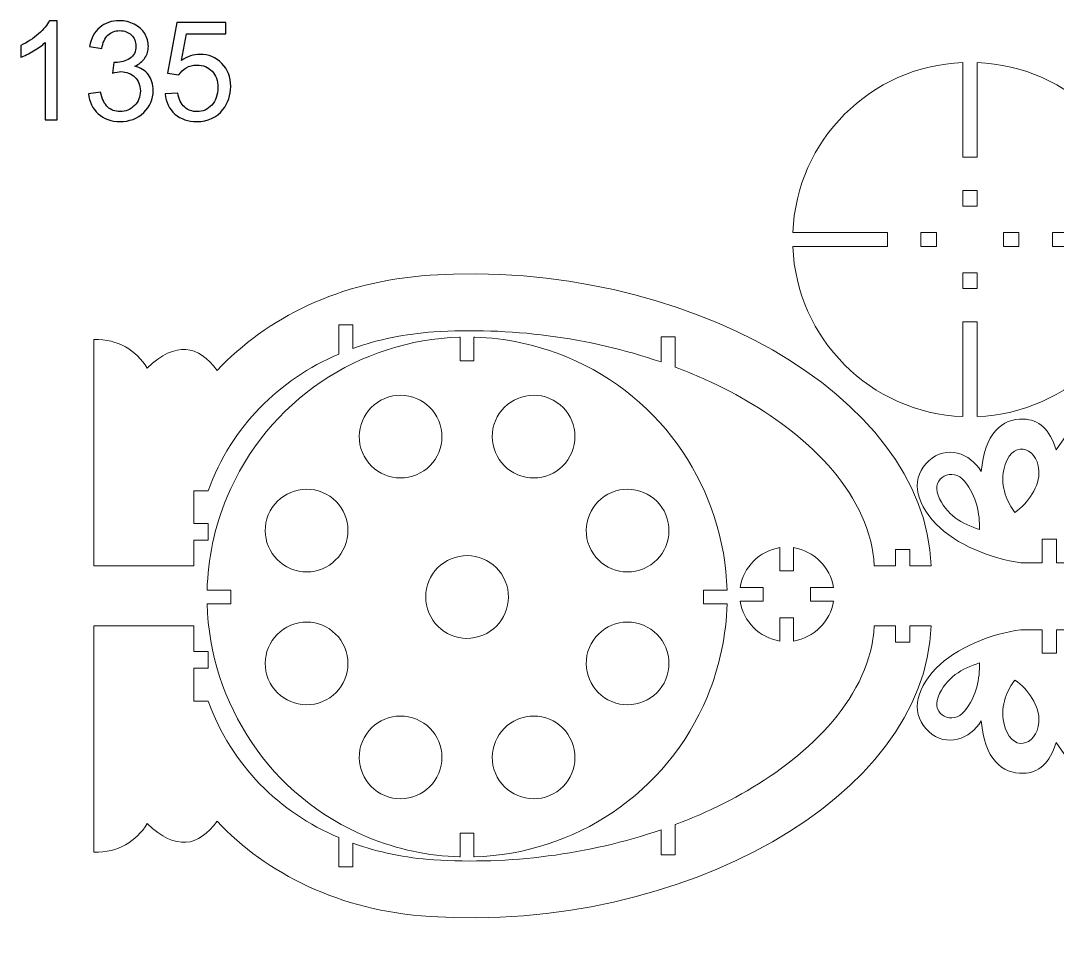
# Model space of a CAD drawing. Header units: centimetres. Extents: x -157 to -41, y -54 to 49.
# Drawn here: x -137.1 to -93.25, y -54.07 to -15.15 of the extents above; entities that cross this region are included whole.
import ezdxf

# ---------------------------------------------------------------- set-up
doc = ezdxf.new("R2010")
doc.units = ezdxf.units.CM
doc.header["$MEASUREMENT"] = 0
doc.layers.add('layer 1', color=7, linetype='Continuous')

msp = doc.modelspace()

# ---------------------------------------------------------------- linework, layer by layer
at = {"layer": 'layer 1', "color": 250}
for points, knots in [([(-135.5549, -19.34749), (-135.5549, -19.34749), (-136.06891, -19.34749), (-136.06891, -19.34749), (-136.06891, -19.34749), (-136.06891, -19.34749), (-136.06891, -16.07455), (-136.06891, -16.07455), (-136.06891, -16.07455), (-136.19254, -16.19332), (-136.35512, -16.31111), (-136.55566, -16.42891), (-136.55566, -16.42891), (-136.75621, -16.5467), (-136.93728, -16.63529), (-137.09694, -16.6937), (-137.09694, -16.6937), (-137.09694, -16.6937), (-137.09694, -16.19721), (-137.09694, -16.19721), (-137.09694, -16.19721), (-136.80975, -16.06287), (-136.55858, -15.89932), (-136.34344, -15.70656), (-136.34344, -15.70656), (-136.12829, -15.51478), (-135.97545, -15.32884), (-135.88589, -15.14777), (-135.88589, -15.14777), (-135.88589, -15.14777), (-135.5549, -15.14777), (-135.5549, -15.14777), (-135.5549, -15.14777), (-135.5549, -15.14777), (-135.5549, -19.34749), (-135.5549, -19.34749)], [0, 0, 0, 0, 0.1, 0.1, 0.1, 0.1, 0.2, 0.2, 0.2, 0.2, 0.3, 0.3, 0.3, 0.3, 0.4, 0.4, 0.4, 0.4, 0.5, 0.5, 0.5, 0.5, 0.6, 0.6, 0.6, 0.6, 0.7, 0.7, 0.7, 0.7, 0.8, 0.8, 0.8, 0.8, 1, 1, 1, 1]), ([(-134.23385, -18.23769), (-134.23385, -18.23769), (-133.71983, -18.1676), (-133.71983, -18.1676), (-133.71983, -18.1676), (-133.66045, -18.45965), (-133.56115, -18.66993), (-133.41999, -18.79843), (-133.41999, -18.79843), (-133.27883, -18.92693), (-133.10555, -18.99119), (-132.90014, -18.99119), (-132.90014, -18.99119), (-132.65676, -18.99119), (-132.45135, -18.90746), (-132.28585, -18.74002), (-132.28585, -18.74002), (-132.12036, -18.57258), (-132.03761, -18.36522), (-132.03761, -18.11795), (-132.03761, -18.11795), (-132.03761, -17.88236), (-132.11451, -17.68766), (-132.2693, -17.53384), (-132.2693, -17.53384), (-132.42312, -17.381), (-132.61879, -17.30409), (-132.8573, -17.30409), (-132.8573, -17.30409), (-132.95465, -17.30409), (-133.07537, -17.32356), (-133.22042, -17.36153), (-133.22042, -17.36153), (-133.22042, -17.36153), (-133.16298, -16.91177), (-133.16298, -16.91177), (-133.16298, -16.91177), (-133.12891, -16.91566), (-133.10068, -16.91761), (-133.08024, -16.91761), (-133.08024, -16.91761), (-132.86022, -16.91761), (-132.66357, -16.86017), (-132.48737, -16.74627), (-132.48737, -16.74627), (-132.31214, -16.63237), (-132.22452, -16.45714), (-132.22452, -16.22058), (-132.22452, -16.22058), (-132.22452, -16.03269), (-132.28877, -15.87693), (-132.4163, -15.75329), (-132.4163, -15.75329), (-132.54383, -15.62966), (-132.70836, -15.56832), (-132.90987, -15.56832), (-132.90987, -15.56832), (-133.11041, -15.56832), (-133.27689, -15.6316), (-133.41026, -15.75816), (-133.41026, -15.75816), (-133.54363, -15.88471), (-133.6293, -16.07455), (-133.66726, -16.32766), (-133.66726, -16.32766), (-133.66726, -16.32766), (-134.18128, -16.2342), (-134.18128, -16.2342), (-134.18128, -16.2342), (-134.118, -15.88958), (-133.97587, -15.62187), (-133.75293, -15.43203), (-133.75293, -15.43203), (-133.53097, -15.2422), (-133.25352, -15.14777), (-132.92253, -15.14777), (-132.92253, -15.14777), (-132.69473, -15.14777), (-132.48445, -15.19644), (-132.29267, -15.29477), (-132.29267, -15.29477), (-132.09991, -15.39212), (-131.95291, -15.52549), (-131.85167, -15.69391), (-131.85167, -15.69391), (-131.74945, -15.8633), (-131.69883, -16.04242), (-131.69883, -16.23226), (-131.69883, -16.23226), (-131.69883, -16.41236), (-131.7475, -16.57591), (-131.84388, -16.72388), (-131.84388, -16.72388), (-131.94123, -16.87185), (-132.08531, -16.98965), (-132.27514, -17.07726), (-132.27514, -17.07726), (-132.02787, -17.13373), (-131.83609, -17.2525), (-131.69883, -17.4326), (-131.69883, -17.4326), (-131.56253, -17.61172), (-131.49439, -17.83758), (-131.49439, -18.10724), (-131.49439, -18.10724), (-131.49439, -18.4723), (-131.62776, -18.78285), (-131.89353, -19.03694), (-131.89353, -19.03694), (-132.16027, -19.29103), (-132.4971, -19.41758), (-132.90403, -19.41758), (-132.90403, -19.41758), (-133.27104, -19.41758), (-133.57575, -19.30758), (-133.81816, -19.08854), (-133.81816, -19.08854), (-134.06153, -18.8695), (-134.19977, -18.58621), (-134.23385, -18.23769)], [0, 0, 0, 0, 0.03225806, 0.03225806, 0.03225806, 0.03225806, 0.06451613, 0.06451613, 0.06451613, 0.06451613, 0.09677419, 0.09677419, 0.09677419, 0.09677419, 0.12903226, 0.12903226, 0.12903226, 0.12903226, 0.16129032, 0.16129032, 0.16129032, 0.16129032, 0.19354839, 0.19354839, 0.19354839, 0.19354839, 0.22580645, 0.22580645, 0.22580645, 0.22580645, 0.25806452, 0.25806452, 0.25806452, 0.25806452, 0.29032258, 0.29032258, 0.29032258, 0.29032258, 0.32258065, 0.32258065, 0.32258065, 0.32258065, 0.35483871, 0.35483871, 0.35483871, 0.35483871, 0.38709677, 0.38709677, 0.38709677, 0.38709677, 0.41935484, 0.41935484, 0.41935484, 0.41935484, 0.4516129, 0.4516129, 0.4516129, 0.4516129, 0.48387097, 0.48387097, 0.48387097, 0.48387097, 0.51612903, 0.51612903, 0.51612903, 0.51612903, 0.5483871, 0.5483871, 0.5483871, 0.5483871, 0.58064516, 0.58064516, 0.58064516, 0.58064516, 0.61290323, 0.61290323, 0.61290323, 0.61290323, 0.64516129, 0.64516129, 0.64516129, 0.64516129, 0.67741935, 0.67741935, 0.67741935, 0.67741935, 0.70967742, 0.70967742, 0.70967742, 0.70967742, 0.74193548, 0.74193548, 0.74193548, 0.74193548, 0.77419355, 0.77419355, 0.77419355, 0.77419355, 0.80645161, 0.80645161, 0.80645161, 0.80645161, 0.83870968, 0.83870968, 0.83870968, 0.83870968, 0.87096774, 0.87096774, 0.87096774, 0.87096774, 0.90322581, 0.90322581, 0.90322581, 0.90322581, 0.93548387, 0.93548387, 0.93548387, 0.93548387, 1, 1, 1, 1]), ([(-130.98525, -18.24937), (-130.98525, -18.24937), (-130.44787, -18.20848), (-130.44787, -18.20848), (-130.44787, -18.20848), (-130.40795, -18.47036), (-130.31547, -18.66701), (-130.17139, -18.7994), (-130.17139, -18.7994), (-130.02731, -18.93083), (-129.85111, -18.99703), (-129.64375, -18.99703), (-129.64375, -18.99703), (-129.39356, -18.99703), (-129.18425, -18.90357), (-129.01389, -18.71763), (-129.01389, -18.71763), (-128.8445, -18.53072), (-128.7598, -18.28344), (-128.7598, -17.97581), (-128.7598, -17.97581), (-128.7598, -17.68279), (-128.8406, -17.45207), (-129.00318, -17.28268), (-129.00318, -17.28268), (-129.16576, -17.11328), (-129.3809, -17.02859), (-129.64862, -17.02859), (-129.64862, -17.02859), (-129.81509, -17.02859), (-129.96403, -17.06656), (-130.09643, -17.14249), (-130.09643, -17.14249), (-130.22785, -17.21842), (-130.33105, -17.31675), (-130.40698, -17.43746), (-130.40698, -17.43746), (-130.40698, -17.43746), (-130.89179, -17.36737), (-130.89179, -17.36737), (-130.89179, -17.36737), (-130.89179, -17.36737), (-130.48876, -15.21786), (-130.48876, -15.21786), (-130.48876, -15.21786), (-130.48876, -15.21786), (-128.41518, -15.21786), (-128.41518, -15.21786), (-128.41518, -15.21786), (-128.41518, -15.21786), (-128.41518, -15.70851), (-128.41518, -15.70851), (-128.41518, -15.70851), (-128.41518, -15.70851), (-130.07891, -15.70851), (-130.07891, -15.70851), (-130.07891, -15.70851), (-130.07891, -15.70851), (-130.30184, -16.83681), (-130.30184, -16.83681), (-130.30184, -16.83681), (-130.05165, -16.6606), (-129.7888, -16.57299), (-129.51427, -16.57299), (-129.51427, -16.57299), (-129.15018, -16.57299), (-128.84255, -16.69954), (-128.59236, -16.95266), (-128.59236, -16.95266), (-128.34217, -17.20577), (-128.21658, -17.53092), (-128.21658, -17.92811), (-128.21658, -17.92811), (-128.21658, -18.30681), (-128.32659, -18.63391), (-128.5466, -18.90941), (-128.5466, -18.90941), (-128.81432, -19.24819), (-129.18036, -19.41758), (-129.64375, -19.41758), (-129.64375, -19.41758), (-130.02342, -19.41758), (-130.33299, -19.3105), (-130.57345, -19.0973), (-130.57345, -19.0973), (-130.81391, -18.8841), (-130.95117, -18.60178), (-130.98525, -18.24937)], [0, 0, 0, 0, 0.04347826, 0.04347826, 0.04347826, 0.04347826, 0.08695652, 0.08695652, 0.08695652, 0.08695652, 0.13043478, 0.13043478, 0.13043478, 0.13043478, 0.17391304, 0.17391304, 0.17391304, 0.17391304, 0.2173913, 0.2173913, 0.2173913, 0.2173913, 0.26086957, 0.26086957, 0.26086957, 0.26086957, 0.30434783, 0.30434783, 0.30434783, 0.30434783, 0.34782609, 0.34782609, 0.34782609, 0.34782609, 0.39130435, 0.39130435, 0.39130435, 0.39130435, 0.43478261, 0.43478261, 0.43478261, 0.43478261, 0.47826087, 0.47826087, 0.47826087, 0.47826087, 0.52173913, 0.52173913, 0.52173913, 0.52173913, 0.56521739, 0.56521739, 0.56521739, 0.56521739, 0.60869565, 0.60869565, 0.60869565, 0.60869565, 0.65217391, 0.65217391, 0.65217391, 0.65217391, 0.69565217, 0.69565217, 0.69565217, 0.69565217, 0.73913043, 0.73913043, 0.73913043, 0.73913043, 0.7826087, 0.7826087, 0.7826087, 0.7826087, 0.82608696, 0.82608696, 0.82608696, 0.82608696, 0.86956522, 0.86956522, 0.86956522, 0.86956522, 0.91304348, 0.91304348, 0.91304348, 0.91304348, 1, 1, 1, 1])]:
    msp.add_open_spline(points, degree=3, knots=knots, dxfattribs=at)
at = {"layer": 'layer 1', "color": 250, "lineweight": 9}
for points, knots in [([(-89.44997, -24.71107), (-89.60367, -28.61384), (-92.74073, -31.75089), (-96.64352, -31.90456), (-96.64352, -31.90456), (-96.64352, -31.90456), (-96.64352, -27.89589), (-96.64352, -27.89589), (-96.64352, -27.89589), (-96.64352, -27.89589), (-97.24352, -27.89589), (-97.24352, -27.89589), (-97.24352, -27.89589), (-97.24352, -27.89589), (-97.24352, -31.90456), (-97.24352, -31.90456), (-97.24352, -31.90456), (-101.1463, -31.75086), (-104.28336, -28.61383), (-104.43705, -24.71107), (-104.43705, -24.71107), (-104.43705, -24.71107), (-100.42834, -24.71107), (-100.42834, -24.71107), (-100.42834, -24.71107), (-100.42834, -24.71107), (-100.42834, -24.11107), (-100.42834, -24.11107), (-100.42834, -24.11107), (-100.42834, -24.11107), (-104.43705, -24.11107), (-104.43705, -24.11107), (-104.43705, -24.11107), (-104.28336, -20.20833), (-101.1463, -17.07128), (-97.24352, -16.91758), (-97.24352, -16.91758), (-97.24352, -16.91758), (-97.24352, -20.92625), (-97.24352, -20.92625), (-97.24352, -20.92625), (-97.24352, -20.92625), (-96.64352, -20.92625), (-96.64352, -20.92625), (-96.64352, -20.92625), (-96.64352, -20.92625), (-96.64352, -16.91758), (-96.64352, -16.91758), (-96.64352, -16.91758), (-92.74073, -17.07125), (-89.60366, -20.20832), (-89.44997, -24.11107), (-89.44997, -24.11107), (-89.44997, -24.11107), (-93.4587, -24.11107), (-93.4587, -24.11107), (-93.4587, -24.11107), (-93.4587, -24.11107), (-93.4587, -24.71107), (-93.4587, -24.71107), (-93.4587, -24.71107), (-93.4587, -24.71107), (-89.44997, -24.71107), (-89.44997, -24.71107)], [0, 0, 0, 0, 0.05882353, 0.05882353, 0.05882353, 0.05882353, 0.11764706, 0.11764706, 0.11764706, 0.11764706, 0.17647059, 0.17647059, 0.17647059, 0.17647059, 0.23529412, 0.23529412, 0.23529412, 0.23529412, 0.29411765, 0.29411765, 0.29411765, 0.29411765, 0.35294118, 0.35294118, 0.35294118, 0.35294118, 0.41176471, 0.41176471, 0.41176471, 0.41176471, 0.47058824, 0.47058824, 0.47058824, 0.47058824, 0.52941176, 0.52941176, 0.52941176, 0.52941176, 0.58823529, 0.58823529, 0.58823529, 0.58823529, 0.64705882, 0.64705882, 0.64705882, 0.64705882, 0.70588235, 0.70588235, 0.70588235, 0.70588235, 0.76470588, 0.76470588, 0.76470588, 0.76470588, 0.82352941, 0.82352941, 0.82352941, 0.82352941, 0.88235294, 0.88235294, 0.88235294, 0.88235294, 1, 1, 1, 1]), ([(-97.24352, -22.99852), (-97.24352, -22.99852), (-97.24352, -22.33852), (-97.24352, -22.33852), (-97.24352, -22.33852), (-97.24352, -22.33852), (-96.6435, -22.33852), (-96.6435, -22.33852), (-96.6435, -22.33852), (-96.6435, -22.33852), (-96.6435, -22.99852), (-96.6435, -22.99852), (-96.6435, -22.99852), (-96.6435, -22.99852), (-97.24352, -22.99852), (-97.24352, -22.99852)], [0, 0, 0, 0, 0.2, 0.2, 0.2, 0.2, 0.4, 0.4, 0.4, 0.4, 0.6, 0.6, 0.6, 0.6, 1, 1, 1, 1]), ([(-98.35598, -24.711), (-98.35598, -24.711), (-99.01598, -24.711), (-99.01598, -24.711), (-99.01598, -24.711), (-99.01598, -24.711), (-99.01598, -24.11098), (-99.01598, -24.11098), (-99.01598, -24.11098), (-99.01598, -24.11098), (-98.35598, -24.11098), (-98.35598, -24.11098), (-98.35598, -24.11098), (-98.35598, -24.11098), (-98.35598, -24.711), (-98.35598, -24.711)], [0, 0, 0, 0, 0.2, 0.2, 0.2, 0.2, 0.4, 0.4, 0.4, 0.4, 0.6, 0.6, 0.6, 0.6, 1, 1, 1, 1]), ([(-94.87103, -24.711), (-94.87103, -24.711), (-95.53103, -24.711), (-95.53103, -24.711), (-95.53103, -24.711), (-95.53103, -24.711), (-95.53103, -24.11098), (-95.53103, -24.11098), (-95.53103, -24.11098), (-95.53103, -24.11098), (-94.87103, -24.11098), (-94.87103, -24.11098), (-94.87103, -24.11098), (-94.87103, -24.11098), (-94.87103, -24.711), (-94.87103, -24.711)], [0, 0, 0, 0, 0.2, 0.2, 0.2, 0.2, 0.4, 0.4, 0.4, 0.4, 0.6, 0.6, 0.6, 0.6, 1, 1, 1, 1]), ([(-63.59931, -38.08883), (-63.59931, -38.08883), (-63.59931, -38.08909), (-63.59931, -38.08909), (-63.59931, -38.08909), (-63.59931, -38.08909), (-61.1941, -38.08909), (-61.1941, -38.08909), (-61.1941, -38.08909), (-61.1941, -38.08909), (-61.1941, -38.08888), (-61.1941, -38.08888), (-61.1941, -38.08888), (-61.1941, -38.08888), (-59.3668, -38.08935), (-59.3668, -38.08935), (-59.3668, -38.08935), (-59.3668, -38.08935), (-59.3668, -28.20317), (-59.3668, -28.20317), (-59.3668, -28.20317), (-60.42416, -28.19063), (-61.13494, -28.6546), (-61.63075, -29.41412), (-61.63075, -29.41412), (-62.83729, -28.25605), (-63.79376, -28.43151), (-64.57915, -29.51942), (-64.57915, -29.51942), (-64.57915, -29.51942), (-64.57902, -29.51996), (-64.57902, -29.51996), (-64.57902, -29.51996), (-66.69243, -27.28217), (-69.73607, -25.73513), (-73.58877, -25.48394), (-73.58877, -25.48394), (-81.89719, -24.94225), (-90.02471, -28.32872), (-93.2913, -33.31369), (-93.2913, -33.31369), (-93.58586, -32.43887), (-94.01644, -32.02889), (-94.68873, -32.00891), (-94.68873, -32.00891), (-95.57792, -31.98248), (-96.34249, -32.61429), (-96.46533, -34.23295), (-96.46533, -34.23295), (-96.92154, -33.44991), (-97.959, -33.09353), (-98.68937, -33.77235), (-98.68937, -33.77235), (-99.42688, -34.45782), (-99.3138, -35.47856), (-98.37353, -36.45699), (-98.37353, -36.45699), (-97.53839, -37.32604), (-96.049, -37.91397), (-94.79402, -38.08883), (-94.79402, -38.08883), (-94.79402, -38.08883), (-94.79401, -38.08909), (-94.79401, -38.08909), (-94.79401, -38.08909), (-94.79401, -38.08909), (-93.88486, -38.08909), (-93.88486, -38.08909), (-93.88486, -38.08909), (-93.88486, -38.08909), (-93.88486, -37.08883), (-93.88486, -37.08883), (-93.88486, -37.08883), (-93.88486, -37.08883), (-93.28486, -37.08883), (-93.28486, -37.08883), (-93.28486, -37.08883), (-93.28486, -37.08883), (-93.28486, -38.08909), (-93.28486, -38.08909), (-93.28486, -38.08909), (-93.28486, -38.08909), (-92.38878, -38.08909), (-92.38878, -38.08909), (-92.38878, -38.08909), (-91.14427, -37.42245), (-89.94126, -37.25335), (-89.88477, -37.24324), (-89.88477, -37.24324), (-90.34639, -36.89776), (-90.80931, -36.57056), (-91.27973, -36.34836), (-91.27973, -36.34836), (-91.19431, -35.77332), (-90.98826, -35.18618), (-90.70069, -34.58492), (-90.70069, -34.58492), (-91.57527, -34.88007), (-90.51628, -34.54329), (-91.40712, -34.82497), (-91.40712, -34.82497), (-90.22224, -32.90097), (-88.15716, -31.39206), (-86.27927, -30.408), (-86.27927, -30.408), (-85.53546, -30.01822), (-84.76014, -29.67326), (-83.9624, -29.3725), (-83.9624, -29.3725), (-83.9624, -29.3725), (-83.9624, -28.0891), (-83.9624, -28.0891), (-83.9624, -28.0891), (-83.9624, -28.0891), (-83.8624, -28.0891), (-83.8624, -28.0891), (-83.8624, -28.0891), (-83.8624, -28.0891), (-83.4624, -28.0891), (-83.4624, -28.0891), (-83.4624, -28.0891), (-83.4624, -28.0891), (-83.3624, -28.0891), (-83.3624, -28.0891), (-83.3624, -28.0891), (-83.3624, -28.0891), (-83.3624, -29.1562), (-83.3624, -29.1562), (-83.3624, -29.1562), (-80.2881, -28.09637), (-76.91998, -27.67707), (-73.74526, -27.88405), (-73.74526, -27.88405), (-72.58279, -27.95984), (-71.46691, -28.18428), (-70.42695, -28.54995), (-70.42695, -28.54995), (-70.42695, -28.54995), (-70.42695, -27.5891), (-70.42695, -27.5891), (-70.42695, -27.5891), (-70.42695, -27.5891), (-70.32695, -27.5891), (-70.32695, -27.5891), (-70.32695, -27.5891), (-70.32695, -27.5891), (-69.92695, -27.5891), (-69.92695, -27.5891), (-69.92695, -27.5891), (-69.92695, -27.5891), (-69.82695, -27.5891), (-69.82695, -27.5891), (-69.82695, -27.5891), (-69.82695, -27.5891), (-69.82695, -28.78023), (-69.82695, -28.78023), (-69.82695, -28.78023), (-67.25856, -29.85075), (-65.22006, -31.82928), (-64.19931, -34.60434), (-64.19931, -34.60434), (-64.19931, -34.60434), (-64.19931, -34.60401), (-64.19931, -34.60401), (-64.19931, -34.60401), (-64.19931, -34.60401), (-63.59931, -34.60401), (-63.59931, -34.60401), (-63.59931, -34.60401), (-63.59931, -34.60401), (-63.59931, -35.99643), (-63.59931, -35.99643), (-63.59931, -35.99643), (-63.59931, -35.99643), (-64.19932, -35.99643), (-64.19932, -35.99643), (-64.19932, -35.99643), (-64.19932, -35.99643), (-64.19932, -36.69643), (-64.19932, -36.69643), (-64.19932, -36.69643), (-64.19932, -36.69643), (-63.59931, -36.69643), (-63.59931, -36.69643), (-63.59931, -36.69643), (-63.59931, -36.69643), (-63.59931, -38.08883), (-63.59931, -38.08883)], [0, 0, 0, 0, 0.02083333, 0.02083333, 0.02083333, 0.02083333, 0.04166667, 0.04166667, 0.04166667, 0.04166667, 0.0625, 0.0625, 0.0625, 0.0625, 0.08333333, 0.08333333, 0.08333333, 0.08333333, 0.10416667, 0.10416667, 0.10416667, 0.10416667, 0.125, 0.125, 0.125, 0.125, 0.14583333, 0.14583333, 0.14583333, 0.14583333, 0.16666667, 0.16666667, 0.16666667, 0.16666667, 0.1875, 0.1875, 0.1875, 0.1875, 0.20833333, 0.20833333, 0.20833333, 0.20833333, 0.22916667, 0.22916667, 0.22916667, 0.22916667, 0.25, 0.25, 0.25, 0.25, 0.27083333, 0.27083333, 0.27083333, 0.27083333, 0.29166667, 0.29166667, 0.29166667, 0.29166667, 0.3125, 0.3125, 0.3125, 0.3125, 0.33333333, 0.33333333, 0.33333333, 0.33333333, 0.35416667, 0.35416667, 0.35416667, 0.35416667, 0.375, 0.375, 0.375, 0.375, 0.39583333, 0.39583333, 0.39583333, 0.39583333, 0.41666667, 0.41666667, 0.41666667, 0.41666667, 0.4375, 0.4375, 0.4375, 0.4375, 0.45833333, 0.45833333, 0.45833333, 0.45833333, 0.47916667, 0.47916667, 0.47916667, 0.47916667, 0.5, 0.5, 0.5, 0.5, 0.52083333, 0.52083333, 0.52083333, 0.52083333, 0.54166667, 0.54166667, 0.54166667, 0.54166667, 0.5625, 0.5625, 0.5625, 0.5625, 0.58333333, 0.58333333, 0.58333333, 0.58333333, 0.60416667, 0.60416667, 0.60416667, 0.60416667, 0.625, 0.625, 0.625, 0.625, 0.64583333, 0.64583333, 0.64583333, 0.64583333, 0.66666667, 0.66666667, 0.66666667, 0.66666667, 0.6875, 0.6875, 0.6875, 0.6875, 0.70833333, 0.70833333, 0.70833333, 0.70833333, 0.72916667, 0.72916667, 0.72916667, 0.72916667, 0.75, 0.75, 0.75, 0.75, 0.77083333, 0.77083333, 0.77083333, 0.77083333, 0.79166667, 0.79166667, 0.79166667, 0.79166667, 0.8125, 0.8125, 0.8125, 0.8125, 0.83333333, 0.83333333, 0.83333333, 0.83333333, 0.85416667, 0.85416667, 0.85416667, 0.85416667, 0.875, 0.875, 0.875, 0.875, 0.89583333, 0.89583333, 0.89583333, 0.89583333, 0.91666667, 0.91666667, 0.91666667, 0.91666667, 0.9375, 0.9375, 0.9375, 0.9375, 0.95833333, 0.95833333, 0.95833333, 0.95833333, 1, 1, 1, 1]), ([(-134.00628, -38.22513), (-134.00628, -38.22513), (-134.00628, -28.63934), (-134.00628, -28.63934), (-134.00628, -28.63934), (-132.94892, -28.6268), (-132.23814, -29.09077), (-131.74233, -29.85029), (-131.74233, -29.85029), (-130.53579, -28.69222), (-129.57932, -28.86768), (-128.79393, -29.95559), (-128.79393, -29.95559), (-128.79393, -29.95559), (-128.79406, -29.95613), (-128.79406, -29.95613), (-128.79406, -29.95613), (-126.68065, -27.71834), (-123.63701, -26.1713), (-119.78431, -25.92011), (-119.78431, -25.92011), (-109.16738, -25.22791), (-98.84438, -30.94938), (-98.58493, -38.22513), (-98.58493, -38.22513), (-98.58493, -38.22513), (-99.48822, -38.22513), (-99.48822, -38.22513), (-99.48822, -38.22513), (-99.48822, -38.22513), (-99.48822, -37.52513), (-99.48822, -37.52513), (-99.48822, -37.52513), (-99.48822, -37.52513), (-100.08822, -37.52513), (-100.08822, -37.52513), (-100.08822, -37.52513), (-100.08822, -37.52513), (-100.08822, -38.22513), (-100.08822, -38.22513), (-100.08822, -38.22513), (-100.08822, -38.22513), (-100.99151, -38.22513), (-100.99151, -38.22513), (-100.99151, -38.22513), (-101.00464, -37.97044), (-101.03553, -37.71694), (-101.08372, -37.46612), (-101.08372, -37.46612), (-101.65807, -34.47643), (-104.54814, -32.17816), (-107.09381, -30.84417), (-107.09381, -30.84417), (-107.83762, -30.45439), (-108.61294, -30.10943), (-109.41068, -29.80867), (-109.41068, -29.80867), (-109.41068, -29.80867), (-109.41068, -28.52513), (-109.41068, -28.52513), (-109.41068, -28.52513), (-109.41068, -28.52513), (-109.51068, -28.52513), (-109.51068, -28.52513), (-109.51068, -28.52513), (-109.51068, -28.52513), (-109.91068, -28.52513), (-109.91068, -28.52513), (-109.91068, -28.52513), (-109.91068, -28.52513), (-110.01068, -28.52513), (-110.01068, -28.52513), (-110.01068, -28.52513), (-110.01068, -28.52513), (-110.01068, -29.59237), (-110.01068, -29.59237), (-110.01068, -29.59237), (-113.08498, -28.53254), (-116.4531, -28.11324), (-119.62782, -28.32022), (-119.62782, -28.32022), (-120.82764, -28.39845), (-121.97782, -28.63502), (-123.04613, -29.0218), (-123.04613, -29.0218), (-123.04613, -29.0218), (-123.04613, -28.02513), (-123.04613, -28.02513), (-123.04613, -28.02513), (-123.04613, -28.02513), (-123.44613, -28.02513), (-123.44613, -28.02513), (-123.44613, -28.02513), (-123.44613, -28.02513), (-123.64613, -28.02513), (-123.64613, -28.02513), (-123.64613, -28.02513), (-123.64613, -28.02513), (-123.64613, -29.25867), (-123.64613, -29.25867), (-123.64613, -29.25867), (-126.16745, -30.33859), (-128.16632, -32.30163), (-129.17377, -35.04067), (-129.17377, -35.04067), (-129.17377, -35.04067), (-129.17377, -35.04031), (-129.17377, -35.04031), (-129.17377, -35.04031), (-129.17377, -35.04031), (-129.77377, -35.04031), (-129.77377, -35.04031), (-129.77377, -35.04031), (-129.77377, -35.04031), (-129.77377, -36.43265), (-129.77377, -36.43265), (-129.77377, -36.43265), (-129.77377, -36.43265), (-129.17376, -36.43265), (-129.17376, -36.43265), (-129.17376, -36.43265), (-129.17376, -36.43265), (-129.17376, -37.13265), (-129.17376, -37.13265), (-129.17376, -37.13265), (-129.17376, -37.13265), (-129.77377, -37.13265), (-129.77377, -37.13265), (-129.77377, -37.13265), (-129.77377, -37.13265), (-129.77377, -38.22513), (-129.77377, -38.22513), (-129.77377, -38.22513), (-129.77377, -38.22513), (-134.00628, -38.22513), (-134.00628, -38.22513)], [0, 0, 0, 0, 0.02857143, 0.02857143, 0.02857143, 0.02857143, 0.05714286, 0.05714286, 0.05714286, 0.05714286, 0.08571429, 0.08571429, 0.08571429, 0.08571429, 0.11428571, 0.11428571, 0.11428571, 0.11428571, 0.14285714, 0.14285714, 0.14285714, 0.14285714, 0.17142857, 0.17142857, 0.17142857, 0.17142857, 0.2, 0.2, 0.2, 0.2, 0.22857143, 0.22857143, 0.22857143, 0.22857143, 0.25714286, 0.25714286, 0.25714286, 0.25714286, 0.28571429, 0.28571429, 0.28571429, 0.28571429, 0.31428571, 0.31428571, 0.31428571, 0.31428571, 0.34285714, 0.34285714, 0.34285714, 0.34285714, 0.37142857, 0.37142857, 0.37142857, 0.37142857, 0.4, 0.4, 0.4, 0.4, 0.42857143, 0.42857143, 0.42857143, 0.42857143, 0.45714286, 0.45714286, 0.45714286, 0.45714286, 0.48571429, 0.48571429, 0.48571429, 0.48571429, 0.51428571, 0.51428571, 0.51428571, 0.51428571, 0.54285714, 0.54285714, 0.54285714, 0.54285714, 0.57142857, 0.57142857, 0.57142857, 0.57142857, 0.6, 0.6, 0.6, 0.6, 0.62857143, 0.62857143, 0.62857143, 0.62857143, 0.65714286, 0.65714286, 0.65714286, 0.65714286, 0.68571429, 0.68571429, 0.68571429, 0.68571429, 0.71428571, 0.71428571, 0.71428571, 0.71428571, 0.74285714, 0.74285714, 0.74285714, 0.74285714, 0.77142857, 0.77142857, 0.77142857, 0.77142857, 0.8, 0.8, 0.8, 0.8, 0.82857143, 0.82857143, 0.82857143, 0.82857143, 0.85714286, 0.85714286, 0.85714286, 0.85714286, 0.88571429, 0.88571429, 0.88571429, 0.88571429, 0.91428571, 0.91428571, 0.91428571, 0.91428571, 0.94285714, 0.94285714, 0.94285714, 0.94285714, 1, 1, 1, 1]), ([(-97.24352, -26.48347), (-97.24352, -26.48347), (-97.24352, -25.82347), (-97.24352, -25.82347), (-97.24352, -25.82347), (-97.24352, -25.82347), (-96.6435, -25.82347), (-96.6435, -25.82347), (-96.6435, -25.82347), (-96.6435, -25.82347), (-96.6435, -26.48347), (-96.6435, -26.48347), (-96.6435, -26.48347), (-96.6435, -26.48347), (-97.24352, -26.48347), (-97.24352, -26.48347)], [0, 0, 0, 0, 0.2, 0.2, 0.2, 0.2, 0.4, 0.4, 0.4, 0.4, 0.6, 0.6, 0.6, 0.6, 1, 1, 1, 1]), ([(-108.05342, -43.74985), (-107.52464, -42.47327), (-107.25485, -41.13419), (-107.21857, -39.83033), (-107.21857, -39.83033), (-107.21857, -39.83033), (-108.2163, -39.83033), (-108.2163, -39.83033), (-108.2163, -39.83033), (-108.2163, -39.83033), (-108.2163, -39.25033), (-108.2163, -39.25033), (-108.2163, -39.25033), (-108.2163, -39.25033), (-107.21858, -39.25033), (-107.21858, -39.25033), (-107.21858, -39.25033), (-107.33976, -35.05052), (-109.87415, -31.08936), (-114.00657, -29.37766), (-114.00657, -29.37766), (-115.27777, -28.85112), (-116.59121, -28.58134), (-117.88961, -28.54326), (-117.88961, -28.54326), (-117.8962, -28.54307), (-117.91397, -28.5429), (-117.92622, -28.54271), (-117.92622, -28.54271), (-117.92622, -28.54271), (-117.92622, -29.54041), (-117.92622, -29.54041), (-117.92622, -29.54041), (-117.92622, -29.54041), (-118.50622, -29.54041), (-118.50622, -29.54041), (-118.50622, -29.54041), (-118.50622, -29.54041), (-118.50622, -28.54264), (-118.50622, -28.54264), (-118.50622, -28.54264), (-118.51651, -28.54277), (-118.53066, -28.54287), (-118.53506, -28.543), (-118.53506, -28.543), (-122.73149, -28.66752), (-126.66829, -31.20134), (-128.37876, -35.33081), (-128.37876, -35.33081), (-128.90753, -36.60738), (-129.17723, -37.94647), (-129.21361, -39.25033), (-129.21361, -39.25033), (-129.21361, -39.25033), (-128.21615, -39.25033), (-128.21615, -39.25033), (-128.21615, -39.25033), (-128.21615, -39.25033), (-128.21615, -39.26033), (-128.21615, -39.26033), (-128.21615, -39.26033), (-128.21615, -39.26033), (-128.21609, -39.26033), (-128.21609, -39.26033), (-128.21609, -39.26033), (-128.21609, -39.26033), (-128.21609, -39.82033), (-128.21609, -39.82033), (-128.21609, -39.82033), (-128.21609, -39.82033), (-128.21615, -39.82033), (-128.21615, -39.82033), (-128.21615, -39.82033), (-128.21615, -39.82033), (-128.21615, -39.83033), (-128.21615, -39.83033), (-128.21615, -39.83033), (-128.21615, -39.83033), (-129.2136, -39.83033), (-129.2136, -39.83033), (-129.2136, -39.83033), (-129.0925, -44.03016), (-126.55804, -47.9913), (-122.42561, -49.703), (-122.42561, -49.703), (-121.15192, -50.23057), (-119.83578, -50.50028), (-118.5349, -50.53762), (-118.5349, -50.53762), (-118.53054, -50.53774), (-118.51647, -50.53785), (-118.50622, -50.53797), (-118.50622, -50.53797), (-118.50622, -50.53797), (-118.50622, -49.54026), (-118.50622, -49.54026), (-118.50622, -49.54026), (-118.50622, -49.54026), (-117.92622, -49.54026), (-117.92622, -49.54026), (-117.92622, -49.54026), (-117.92622, -49.54026), (-117.92622, -50.53805), (-117.92622, -50.53805), (-117.92622, -50.53805), (-117.91646, -50.53794), (-117.90317, -50.53783), (-117.89932, -50.53772), (-117.89932, -50.53772), (-113.70206, -50.41411), (-109.7642, -47.88007), (-108.05342, -43.74985)], [0, 0, 0, 0, 0.03448276, 0.03448276, 0.03448276, 0.03448276, 0.06896552, 0.06896552, 0.06896552, 0.06896552, 0.10344828, 0.10344828, 0.10344828, 0.10344828, 0.13793103, 0.13793103, 0.13793103, 0.13793103, 0.17241379, 0.17241379, 0.17241379, 0.17241379, 0.20689655, 0.20689655, 0.20689655, 0.20689655, 0.24137931, 0.24137931, 0.24137931, 0.24137931, 0.27586207, 0.27586207, 0.27586207, 0.27586207, 0.31034483, 0.31034483, 0.31034483, 0.31034483, 0.34482759, 0.34482759, 0.34482759, 0.34482759, 0.37931034, 0.37931034, 0.37931034, 0.37931034, 0.4137931, 0.4137931, 0.4137931, 0.4137931, 0.44827586, 0.44827586, 0.44827586, 0.44827586, 0.48275862, 0.48275862, 0.48275862, 0.48275862, 0.51724138, 0.51724138, 0.51724138, 0.51724138, 0.55172414, 0.55172414, 0.55172414, 0.55172414, 0.5862069, 0.5862069, 0.5862069, 0.5862069, 0.62068966, 0.62068966, 0.62068966, 0.62068966, 0.65517241, 0.65517241, 0.65517241, 0.65517241, 0.68965517, 0.68965517, 0.68965517, 0.68965517, 0.72413793, 0.72413793, 0.72413793, 0.72413793, 0.75862069, 0.75862069, 0.75862069, 0.75862069, 0.79310345, 0.79310345, 0.79310345, 0.79310345, 0.82758621, 0.82758621, 0.82758621, 0.82758621, 0.86206897, 0.86206897, 0.86206897, 0.86206897, 0.89655172, 0.89655172, 0.89655172, 0.89655172, 0.93103448, 0.93103448, 0.93103448, 0.93103448, 1, 1, 1, 1]), ([(-120.35913, -34.36661), (-119.46634, -33.9968), (-119.04222, -32.9729), (-119.41202, -32.08013), (-119.41202, -32.08013), (-119.78183, -31.18735), (-120.80573, -30.76323), (-121.69852, -31.13303), (-121.69852, -31.13303), (-122.59129, -31.50282), (-123.0154, -32.52674), (-122.64559, -33.41952), (-122.64559, -33.41952), (-122.2758, -34.31229), (-121.2519, -34.73641), (-120.35913, -34.36661)], [0, 0, 0, 0, 0.2, 0.2, 0.2, 0.2, 0.4, 0.4, 0.4, 0.4, 0.6, 0.6, 0.6, 0.6, 1, 1, 1, 1]), ([(-116.07307, -34.3666), (-115.18028, -34.73641), (-114.15637, -34.3123), (-113.78659, -33.41953), (-113.78659, -33.41953), (-113.41678, -32.52674), (-113.84089, -31.50284), (-114.73368, -31.13303), (-114.73368, -31.13303), (-115.62644, -30.76323), (-116.65035, -31.18735), (-117.02015, -32.08014), (-117.02015, -32.08014), (-117.38996, -32.9729), (-116.96584, -33.99682), (-116.07307, -34.3666)], [0, 0, 0, 0, 0.2, 0.2, 0.2, 0.2, 0.4, 0.4, 0.4, 0.4, 0.6, 0.6, 0.6, 0.6, 1, 1, 1, 1]), ([(-95.04405, -35.95691), (-94.48254, -35.56899), (-93.97958, -34.85949), (-94.03073, -34.18031), (-94.03073, -34.18031), (-94.11008, -33.12669), (-95.24117, -32.83882), (-95.51781, -34.15399), (-95.51781, -34.15399), (-95.67173, -34.88573), (-95.34629, -35.57051), (-95.04405, -35.95691)], [0, 0, 0, 0, 0.25, 0.25, 0.25, 0.25, 0.5, 0.5, 0.5, 0.5, 1, 1, 1, 1]), ([(-96.54429, -36.68071), (-96.52537, -36.01779), (-96.65496, -35.29107), (-97.17597, -34.64091), (-97.17597, -34.64091), (-97.66768, -34.02731), (-98.59171, -34.48238), (-98.29457, -35.23311), (-98.29457, -35.23311), (-97.96172, -36.07407), (-97.26591, -36.45158), (-96.54429, -36.68071)], [0, 0, 0, 0, 0.25, 0.25, 0.25, 0.25, 0.5, 0.5, 0.5, 0.5, 1, 1, 1, 1]), ([(-123.38982, -37.39731), (-123.02002, -36.50453), (-123.44413, -35.48062), (-124.3369, -35.11082), (-124.3369, -35.11082), (-125.22968, -34.74102), (-126.2536, -35.16514), (-126.6234, -36.05792), (-126.6234, -36.05792), (-126.9932, -36.95069), (-126.56907, -37.9746), (-125.67629, -38.3444), (-125.67629, -38.3444), (-124.78352, -38.7142), (-123.75962, -38.29008), (-123.38982, -37.39731)], [0, 0, 0, 0, 0.2, 0.2, 0.2, 0.2, 0.4, 0.4, 0.4, 0.4, 0.6, 0.6, 0.6, 0.6, 1, 1, 1, 1]), ([(-113.04236, -37.39729), (-112.67255, -38.29008), (-111.64865, -38.71421), (-110.75588, -38.3444), (-110.75588, -38.3444), (-109.8631, -37.9746), (-109.43898, -36.9507), (-109.80878, -36.0579), (-109.80878, -36.0579), (-110.17858, -35.16514), (-111.20249, -34.74102), (-112.09528, -35.11084), (-112.09528, -35.11084), (-112.98804, -35.48062), (-113.41217, -36.50454), (-113.04236, -37.39729)], [0, 0, 0, 0, 0.2, 0.2, 0.2, 0.2, 0.4, 0.4, 0.4, 0.4, 0.6, 0.6, 0.6, 0.6, 1, 1, 1, 1]), ([(-119.83288, -40.21), (-119.46307, -41.10279), (-118.43917, -41.52692), (-117.5464, -41.15711), (-117.5464, -41.15711), (-116.65362, -40.78731), (-116.2295, -39.76341), (-116.5993, -38.87061), (-116.5993, -38.87061), (-116.9691, -37.97785), (-117.99301, -37.55373), (-118.8858, -37.92355), (-118.8858, -37.92355), (-119.77856, -38.29333), (-120.20269, -39.31725), (-119.83288, -40.21)], [0, 0, 0, 0, 0.2, 0.2, 0.2, 0.2, 0.4, 0.4, 0.4, 0.4, 0.6, 0.6, 0.6, 0.6, 1, 1, 1, 1]), ([(-102.71807, -39.13727), (-102.85153, -38.28096), (-103.54771, -37.58478), (-104.40403, -37.45132), (-104.40403, -37.45132), (-104.40403, -37.45132), (-104.40403, -38.42727), (-104.40403, -38.42727), (-104.40403, -38.42727), (-104.40403, -38.42727), (-104.41403, -38.42727), (-104.41403, -38.42727), (-104.41403, -38.42727), (-104.41403, -38.42727), (-104.97403, -38.42727), (-104.97403, -38.42727), (-104.97403, -38.42727), (-104.97403, -38.42727), (-104.98403, -38.42727), (-104.98403, -38.42727), (-104.98403, -38.42727), (-104.98403, -38.42727), (-104.98403, -37.45133), (-104.98403, -37.45133), (-104.98403, -37.45133), (-105.84032, -37.58479), (-106.53653, -38.28097), (-106.66999, -39.13727), (-106.66999, -39.13727), (-106.66999, -39.13727), (-105.69403, -39.13727), (-105.69403, -39.13727), (-105.69403, -39.13727), (-105.69403, -39.13727), (-105.69403, -39.71727), (-105.69403, -39.71727), (-105.69403, -39.71727), (-105.69403, -39.71727), (-106.66999, -39.71727), (-106.66999, -39.71727), (-106.66999, -39.71727), (-106.53653, -40.57357), (-105.84032, -41.26975), (-104.98403, -41.40321), (-104.98403, -41.40321), (-104.98403, -41.40321), (-104.98403, -40.42727), (-104.98403, -40.42727), (-104.98403, -40.42727), (-104.98403, -40.42727), (-104.97403, -40.42727), (-104.97403, -40.42727), (-104.97403, -40.42727), (-104.97403, -40.42727), (-104.41403, -40.42727), (-104.41403, -40.42727), (-104.41403, -40.42727), (-104.41403, -40.42727), (-104.40403, -40.42727), (-104.40403, -40.42727), (-104.40403, -40.42727), (-104.40403, -40.42727), (-104.40403, -41.40322), (-104.40403, -41.40322), (-104.40403, -41.40322), (-103.5477, -41.26977), (-102.85153, -40.57358), (-102.71807, -39.71727), (-102.71807, -39.71727), (-102.71807, -39.71727), (-103.69404, -39.71727), (-103.69404, -39.71727), (-103.69404, -39.71727), (-103.69404, -39.71727), (-103.69404, -39.70727), (-103.69404, -39.70727), (-103.69404, -39.70727), (-103.69404, -39.70727), (-103.69405, -39.70727), (-103.69405, -39.70727), (-103.69405, -39.70727), (-103.69405, -39.70727), (-103.69405, -39.14727), (-103.69405, -39.14727), (-103.69405, -39.14727), (-103.69405, -39.14727), (-103.69404, -39.14727), (-103.69404, -39.14727), (-103.69404, -39.14727), (-103.69404, -39.14727), (-103.69404, -39.13727), (-103.69404, -39.13727), (-103.69404, -39.13727), (-103.69404, -39.13727), (-102.71807, -39.13727), (-102.71807, -39.13727)], [0, 0, 0, 0, 0.04, 0.04, 0.04, 0.04, 0.08, 0.08, 0.08, 0.08, 0.12, 0.12, 0.12, 0.12, 0.16, 0.16, 0.16, 0.16, 0.2, 0.2, 0.2, 0.2, 0.24, 0.24, 0.24, 0.24, 0.28, 0.28, 0.28, 0.28, 0.32, 0.32, 0.32, 0.32, 0.36, 0.36, 0.36, 0.36, 0.4, 0.4, 0.4, 0.4, 0.44, 0.44, 0.44, 0.44, 0.48, 0.48, 0.48, 0.48, 0.52, 0.52, 0.52, 0.52, 0.56, 0.56, 0.56, 0.56, 0.6, 0.6, 0.6, 0.6, 0.64, 0.64, 0.64, 0.64, 0.68, 0.68, 0.68, 0.68, 0.72, 0.72, 0.72, 0.72, 0.76, 0.76, 0.76, 0.76, 0.8, 0.8, 0.8, 0.8, 0.84, 0.84, 0.84, 0.84, 0.88, 0.88, 0.88, 0.88, 0.92, 0.92, 0.92, 0.92, 1, 1, 1, 1]), ([(-134.00628, -40.75848), (-134.00628, -40.75848), (-134.00628, -50.34427), (-134.00628, -50.34427), (-134.00628, -50.34427), (-132.94892, -50.35681), (-132.23814, -49.89284), (-131.74233, -49.13332), (-131.74233, -49.13332), (-130.53579, -50.29139), (-129.57932, -50.11593), (-128.79393, -49.02802), (-128.79393, -49.02802), (-128.79393, -49.02802), (-128.79406, -49.02748), (-128.79406, -49.02748), (-128.79406, -49.02748), (-126.68065, -51.26527), (-123.63701, -52.81231), (-119.78431, -53.0635), (-119.78431, -53.0635), (-109.16738, -53.7557), (-98.84438, -48.03423), (-98.58493, -40.75848), (-98.58493, -40.75848), (-98.58493, -40.75848), (-99.48822, -40.75848), (-99.48822, -40.75848), (-99.48822, -40.75848), (-99.48822, -40.75848), (-99.48822, -41.45848), (-99.48822, -41.45848), (-99.48822, -41.45848), (-99.48822, -41.45848), (-100.08822, -41.45848), (-100.08822, -41.45848), (-100.08822, -41.45848), (-100.08822, -41.45848), (-100.08822, -40.75848), (-100.08822, -40.75848), (-100.08822, -40.75848), (-100.08822, -40.75848), (-100.99151, -40.75848), (-100.99151, -40.75848), (-100.99151, -40.75848), (-101.00464, -41.01317), (-101.03553, -41.26667), (-101.08372, -41.51749), (-101.08372, -41.51749), (-101.65807, -44.50718), (-104.54814, -46.80545), (-107.09381, -48.13944), (-107.09381, -48.13944), (-107.83762, -48.52922), (-108.61294, -48.87418), (-109.41068, -49.17494), (-109.41068, -49.17494), (-109.41068, -49.17494), (-109.41068, -50.45848), (-109.41068, -50.45848), (-109.41068, -50.45848), (-109.41068, -50.45848), (-109.51068, -50.45848), (-109.51068, -50.45848), (-109.51068, -50.45848), (-109.51068, -50.45848), (-109.91068, -50.45848), (-109.91068, -50.45848), (-109.91068, -50.45848), (-109.91068, -50.45848), (-110.01068, -50.45848), (-110.01068, -50.45848), (-110.01068, -50.45848), (-110.01068, -50.45848), (-110.01068, -49.39124), (-110.01068, -49.39124), (-110.01068, -49.39124), (-113.08498, -50.45107), (-116.4531, -50.87037), (-119.62782, -50.66339), (-119.62782, -50.66339), (-120.82764, -50.58516), (-121.97782, -50.34859), (-123.04613, -49.96181), (-123.04613, -49.96181), (-123.04613, -49.96181), (-123.04613, -50.95848), (-123.04613, -50.95848), (-123.04613, -50.95848), (-123.04613, -50.95848), (-123.44613, -50.95848), (-123.44613, -50.95848), (-123.44613, -50.95848), (-123.44613, -50.95848), (-123.64613, -50.95848), (-123.64613, -50.95848), (-123.64613, -50.95848), (-123.64613, -50.95848), (-123.64613, -49.72494), (-123.64613, -49.72494), (-123.64613, -49.72494), (-126.16745, -48.64502), (-128.16632, -46.68198), (-129.17377, -43.94294), (-129.17377, -43.94294), (-129.17377, -43.94294), (-129.17377, -43.9433), (-129.17377, -43.9433), (-129.17377, -43.9433), (-129.17377, -43.9433), (-129.77377, -43.9433), (-129.77377, -43.9433), (-129.77377, -43.9433), (-129.77377, -43.9433), (-129.77377, -42.55095), (-129.77377, -42.55095), (-129.77377, -42.55095), (-129.77377, -42.55095), (-129.17376, -42.55095), (-129.17376, -42.55095), (-129.17376, -42.55095), (-129.17376, -42.55095), (-129.17376, -41.85095), (-129.17376, -41.85095), (-129.17376, -41.85095), (-129.17376, -41.85095), (-129.77377, -41.85095), (-129.77377, -41.85095), (-129.77377, -41.85095), (-129.77377, -41.85095), (-129.77377, -40.75848), (-129.77377, -40.75848), (-129.77377, -40.75848), (-129.77377, -40.75848), (-134.00628, -40.75848), (-134.00628, -40.75848)], [0, 0, 0, 0, 0.02857143, 0.02857143, 0.02857143, 0.02857143, 0.05714286, 0.05714286, 0.05714286, 0.05714286, 0.08571429, 0.08571429, 0.08571429, 0.08571429, 0.11428571, 0.11428571, 0.11428571, 0.11428571, 0.14285714, 0.14285714, 0.14285714, 0.14285714, 0.17142857, 0.17142857, 0.17142857, 0.17142857, 0.2, 0.2, 0.2, 0.2, 0.22857143, 0.22857143, 0.22857143, 0.22857143, 0.25714286, 0.25714286, 0.25714286, 0.25714286, 0.28571429, 0.28571429, 0.28571429, 0.28571429, 0.31428571, 0.31428571, 0.31428571, 0.31428571, 0.34285714, 0.34285714, 0.34285714, 0.34285714, 0.37142857, 0.37142857, 0.37142857, 0.37142857, 0.4, 0.4, 0.4, 0.4, 0.42857143, 0.42857143, 0.42857143, 0.42857143, 0.45714286, 0.45714286, 0.45714286, 0.45714286, 0.48571429, 0.48571429, 0.48571429, 0.48571429, 0.51428571, 0.51428571, 0.51428571, 0.51428571, 0.54285714, 0.54285714, 0.54285714, 0.54285714, 0.57142857, 0.57142857, 0.57142857, 0.57142857, 0.6, 0.6, 0.6, 0.6, 0.62857143, 0.62857143, 0.62857143, 0.62857143, 0.65714286, 0.65714286, 0.65714286, 0.65714286, 0.68571429, 0.68571429, 0.68571429, 0.68571429, 0.71428571, 0.71428571, 0.71428571, 0.71428571, 0.74285714, 0.74285714, 0.74285714, 0.74285714, 0.77142857, 0.77142857, 0.77142857, 0.77142857, 0.8, 0.8, 0.8, 0.8, 0.82857143, 0.82857143, 0.82857143, 0.82857143, 0.85714286, 0.85714286, 0.85714286, 0.85714286, 0.88571429, 0.88571429, 0.88571429, 0.88571429, 0.91428571, 0.91428571, 0.91428571, 0.91428571, 0.94285714, 0.94285714, 0.94285714, 0.94285714, 1, 1, 1, 1]), ([(-126.62339, -43.02274), (-126.25358, -43.91553), (-125.22968, -44.33965), (-124.33691, -43.96985), (-124.33691, -43.96985), (-123.44413, -43.60004), (-123.02001, -42.57615), (-123.38981, -41.68335), (-123.38981, -41.68335), (-123.75961, -40.79059), (-124.78352, -40.36647), (-125.67631, -40.73629), (-125.67631, -40.73629), (-126.56907, -41.10607), (-126.99319, -42.12998), (-126.62339, -43.02274)], [0, 0, 0, 0, 0.2, 0.2, 0.2, 0.2, 0.4, 0.4, 0.4, 0.4, 0.6, 0.6, 0.6, 0.6, 1, 1, 1, 1]), ([(-109.80879, -43.02276), (-109.43899, -42.12998), (-109.8631, -41.10607), (-110.75587, -40.73627), (-110.75587, -40.73627), (-111.64865, -40.36647), (-112.67257, -40.79058), (-113.04237, -41.68337), (-113.04237, -41.68337), (-113.41217, -42.57614), (-112.98804, -43.60004), (-112.09526, -43.96985), (-112.09526, -43.96985), (-111.20249, -44.33964), (-110.17859, -43.91553), (-109.80879, -43.02276)], [0, 0, 0, 0, 0.2, 0.2, 0.2, 0.2, 0.4, 0.4, 0.4, 0.4, 0.6, 0.6, 0.6, 0.6, 1, 1, 1, 1]), ([(-63.59931, -40.92367), (-63.59931, -40.92367), (-63.59931, -40.92341), (-63.59931, -40.92341), (-63.59931, -40.92341), (-63.59931, -40.92341), (-61.1941, -40.92341), (-61.1941, -40.92341), (-61.1941, -40.92341), (-61.1941, -40.92341), (-61.1941, -40.92362), (-61.1941, -40.92362), (-61.1941, -40.92362), (-61.1941, -40.92362), (-59.3668, -40.92315), (-59.3668, -40.92315), (-59.3668, -40.92315), (-59.3668, -40.92315), (-59.3668, -50.80933), (-59.3668, -50.80933), (-59.3668, -50.80933), (-60.42416, -50.82187), (-61.13494, -50.3579), (-61.63075, -49.59838), (-61.63075, -49.59838), (-62.83729, -50.75645), (-63.79376, -50.58099), (-64.57915, -49.49308), (-64.57915, -49.49308), (-64.57915, -49.49308), (-64.57902, -49.49254), (-64.57902, -49.49254), (-64.57902, -49.49254), (-66.69243, -51.73033), (-69.73607, -53.27737), (-73.58877, -53.52856), (-73.58877, -53.52856), (-81.89719, -54.07025), (-90.02471, -50.68378), (-93.2913, -45.69881), (-93.2913, -45.69881), (-93.58586, -46.57363), (-94.01644, -46.98361), (-94.68873, -47.00359), (-94.68873, -47.00359), (-95.57792, -47.03002), (-96.34249, -46.39821), (-96.46533, -44.77955), (-96.46533, -44.77955), (-96.92154, -45.56259), (-97.959, -45.91897), (-98.68937, -45.24015), (-98.68937, -45.24015), (-99.42688, -44.55468), (-99.3138, -43.53394), (-98.37353, -42.55551), (-98.37353, -42.55551), (-97.53839, -41.68646), (-96.049, -41.09853), (-94.79402, -40.92367), (-94.79402, -40.92367), (-94.79402, -40.92367), (-94.79401, -40.92341), (-94.79401, -40.92341), (-94.79401, -40.92341), (-94.79401, -40.92341), (-93.88486, -40.92341), (-93.88486, -40.92341), (-93.88486, -40.92341), (-93.88486, -40.92341), (-93.88486, -41.92367), (-93.88486, -41.92367), (-93.88486, -41.92367), (-93.88486, -41.92367), (-93.28486, -41.92367), (-93.28486, -41.92367), (-93.28486, -41.92367), (-93.28486, -41.92367), (-93.28486, -40.92341), (-93.28486, -40.92341), (-93.28486, -40.92341), (-93.28486, -40.92341), (-92.38878, -40.92341), (-92.38878, -40.92341), (-92.38878, -40.92341), (-91.14427, -41.59005), (-89.94126, -41.75915), (-89.88477, -41.76926), (-89.88477, -41.76926), (-90.34639, -42.11474), (-90.80931, -42.44194), (-91.27973, -42.66414), (-91.27973, -42.66414), (-91.19431, -43.23918), (-90.98826, -43.82632), (-90.70069, -44.42758), (-90.70069, -44.42758), (-91.57527, -44.13243), (-90.51628, -44.46921), (-91.40712, -44.18753), (-91.40712, -44.18753), (-90.22224, -46.11153), (-88.15716, -47.62044), (-86.27927, -48.6045), (-86.27927, -48.6045), (-85.53546, -48.99428), (-84.76014, -49.33924), (-83.9624, -49.64), (-83.9624, -49.64), (-83.9624, -49.64), (-83.9624, -50.9234), (-83.9624, -50.9234), (-83.9624, -50.9234), (-83.9624, -50.9234), (-83.8624, -50.9234), (-83.8624, -50.9234), (-83.8624, -50.9234), (-83.8624, -50.9234), (-83.4624, -50.9234), (-83.4624, -50.9234), (-83.4624, -50.9234), (-83.4624, -50.9234), (-83.3624, -50.9234), (-83.3624, -50.9234), (-83.3624, -50.9234), (-83.3624, -50.9234), (-83.3624, -49.8563), (-83.3624, -49.8563), (-83.3624, -49.8563), (-80.2881, -50.91613), (-76.91998, -51.33543), (-73.74526, -51.12845), (-73.74526, -51.12845), (-72.58279, -51.05266), (-71.46691, -50.82822), (-70.42695, -50.46255), (-70.42695, -50.46255), (-70.42695, -50.46255), (-70.42695, -51.4234), (-70.42695, -51.4234), (-70.42695, -51.4234), (-70.42695, -51.4234), (-70.32695, -51.4234), (-70.32695, -51.4234), (-70.32695, -51.4234), (-70.32695, -51.4234), (-69.92695, -51.4234), (-69.92695, -51.4234), (-69.92695, -51.4234), (-69.92695, -51.4234), (-69.82695, -51.4234), (-69.82695, -51.4234), (-69.82695, -51.4234), (-69.82695, -51.4234), (-69.82695, -50.23227), (-69.82695, -50.23227), (-69.82695, -50.23227), (-67.25856, -49.16175), (-65.22006, -47.18322), (-64.19931, -44.40816), (-64.19931, -44.40816), (-64.19931, -44.40816), (-64.19931, -44.40849), (-64.19931, -44.40849), (-64.19931, -44.40849), (-64.19931, -44.40849), (-63.59931, -44.40849), (-63.59931, -44.40849), (-63.59931, -44.40849), (-63.59931, -44.40849), (-63.59931, -43.01607), (-63.59931, -43.01607), (-63.59931, -43.01607), (-63.59931, -43.01607), (-64.19932, -43.01607), (-64.19932, -43.01607), (-64.19932, -43.01607), (-64.19932, -43.01607), (-64.19932, -42.31607), (-64.19932, -42.31607), (-64.19932, -42.31607), (-64.19932, -42.31607), (-63.59931, -42.31607), (-63.59931, -42.31607), (-63.59931, -42.31607), (-63.59931, -42.31607), (-63.59931, -40.92367), (-63.59931, -40.92367)], [0, 0, 0, 0, 0.02083333, 0.02083333, 0.02083333, 0.02083333, 0.04166667, 0.04166667, 0.04166667, 0.04166667, 0.0625, 0.0625, 0.0625, 0.0625, 0.08333333, 0.08333333, 0.08333333, 0.08333333, 0.10416667, 0.10416667, 0.10416667, 0.10416667, 0.125, 0.125, 0.125, 0.125, 0.14583333, 0.14583333, 0.14583333, 0.14583333, 0.16666667, 0.16666667, 0.16666667, 0.16666667, 0.1875, 0.1875, 0.1875, 0.1875, 0.20833333, 0.20833333, 0.20833333, 0.20833333, 0.22916667, 0.22916667, 0.22916667, 0.22916667, 0.25, 0.25, 0.25, 0.25, 0.27083333, 0.27083333, 0.27083333, 0.27083333, 0.29166667, 0.29166667, 0.29166667, 0.29166667, 0.3125, 0.3125, 0.3125, 0.3125, 0.33333333, 0.33333333, 0.33333333, 0.33333333, 0.35416667, 0.35416667, 0.35416667, 0.35416667, 0.375, 0.375, 0.375, 0.375, 0.39583333, 0.39583333, 0.39583333, 0.39583333, 0.41666667, 0.41666667, 0.41666667, 0.41666667, 0.4375, 0.4375, 0.4375, 0.4375, 0.45833333, 0.45833333, 0.45833333, 0.45833333, 0.47916667, 0.47916667, 0.47916667, 0.47916667, 0.5, 0.5, 0.5, 0.5, 0.52083333, 0.52083333, 0.52083333, 0.52083333, 0.54166667, 0.54166667, 0.54166667, 0.54166667, 0.5625, 0.5625, 0.5625, 0.5625, 0.58333333, 0.58333333, 0.58333333, 0.58333333, 0.60416667, 0.60416667, 0.60416667, 0.60416667, 0.625, 0.625, 0.625, 0.625, 0.64583333, 0.64583333, 0.64583333, 0.64583333, 0.66666667, 0.66666667, 0.66666667, 0.66666667, 0.6875, 0.6875, 0.6875, 0.6875, 0.70833333, 0.70833333, 0.70833333, 0.70833333, 0.72916667, 0.72916667, 0.72916667, 0.72916667, 0.75, 0.75, 0.75, 0.75, 0.77083333, 0.77083333, 0.77083333, 0.77083333, 0.79166667, 0.79166667, 0.79166667, 0.79166667, 0.8125, 0.8125, 0.8125, 0.8125, 0.83333333, 0.83333333, 0.83333333, 0.83333333, 0.85416667, 0.85416667, 0.85416667, 0.85416667, 0.875, 0.875, 0.875, 0.875, 0.89583333, 0.89583333, 0.89583333, 0.89583333, 0.91666667, 0.91666667, 0.91666667, 0.91666667, 0.9375, 0.9375, 0.9375, 0.9375, 0.95833333, 0.95833333, 0.95833333, 0.95833333, 1, 1, 1, 1]), ([(-96.54429, -42.33179), (-96.52537, -42.99471), (-96.65496, -43.72143), (-97.17597, -44.37159), (-97.17597, -44.37159), (-97.66768, -44.98519), (-98.59171, -44.53012), (-98.29457, -43.77939), (-98.29457, -43.77939), (-97.96172, -42.93843), (-97.26591, -42.56092), (-96.54429, -42.33179)], [0, 0, 0, 0, 0.25, 0.25, 0.25, 0.25, 0.5, 0.5, 0.5, 0.5, 1, 1, 1, 1]), ([(-95.04405, -43.05559), (-94.48254, -43.44351), (-93.97958, -44.15301), (-94.03073, -44.83219), (-94.03073, -44.83219), (-94.11008, -45.88581), (-95.24117, -46.17368), (-95.51781, -44.85851), (-95.51781, -44.85851), (-95.67173, -44.12677), (-95.34629, -43.44199), (-95.04405, -43.05559)], [0, 0, 0, 0, 0.25, 0.25, 0.25, 0.25, 0.5, 0.5, 0.5, 0.5, 1, 1, 1, 1]), ([(-121.69852, -47.94763), (-120.80573, -48.31744), (-119.78182, -47.89333), (-119.41203, -47.00056), (-119.41203, -47.00056), (-119.04223, -46.10777), (-119.46634, -45.08387), (-120.35913, -44.71406), (-120.35913, -44.71406), (-121.25189, -44.34426), (-122.27579, -44.76838), (-122.6456, -45.66117), (-122.6456, -45.66117), (-123.0154, -46.55393), (-122.59129, -47.57784), (-121.69852, -47.94763)], [0, 0, 0, 0, 0.2, 0.2, 0.2, 0.2, 0.4, 0.4, 0.4, 0.4, 0.6, 0.6, 0.6, 0.6, 1, 1, 1, 1]), ([(-114.73368, -47.94764), (-113.8409, -47.57783), (-113.41677, -46.55393), (-113.78657, -45.66116), (-113.78657, -45.66116), (-114.15638, -44.76838), (-115.18029, -44.34426), (-116.07307, -44.71406), (-116.07307, -44.71406), (-116.96585, -45.08385), (-117.38995, -46.10777), (-117.02015, -47.00055), (-117.02015, -47.00055), (-116.65036, -47.89332), (-115.62645, -48.31744), (-114.73368, -47.94764)], [0, 0, 0, 0, 0.2, 0.2, 0.2, 0.2, 0.4, 0.4, 0.4, 0.4, 0.6, 0.6, 0.6, 0.6, 1, 1, 1, 1])]:
    msp.add_open_spline(points, degree=3, knots=knots, dxfattribs=at)

doc.saveas('drawing.dxf')
